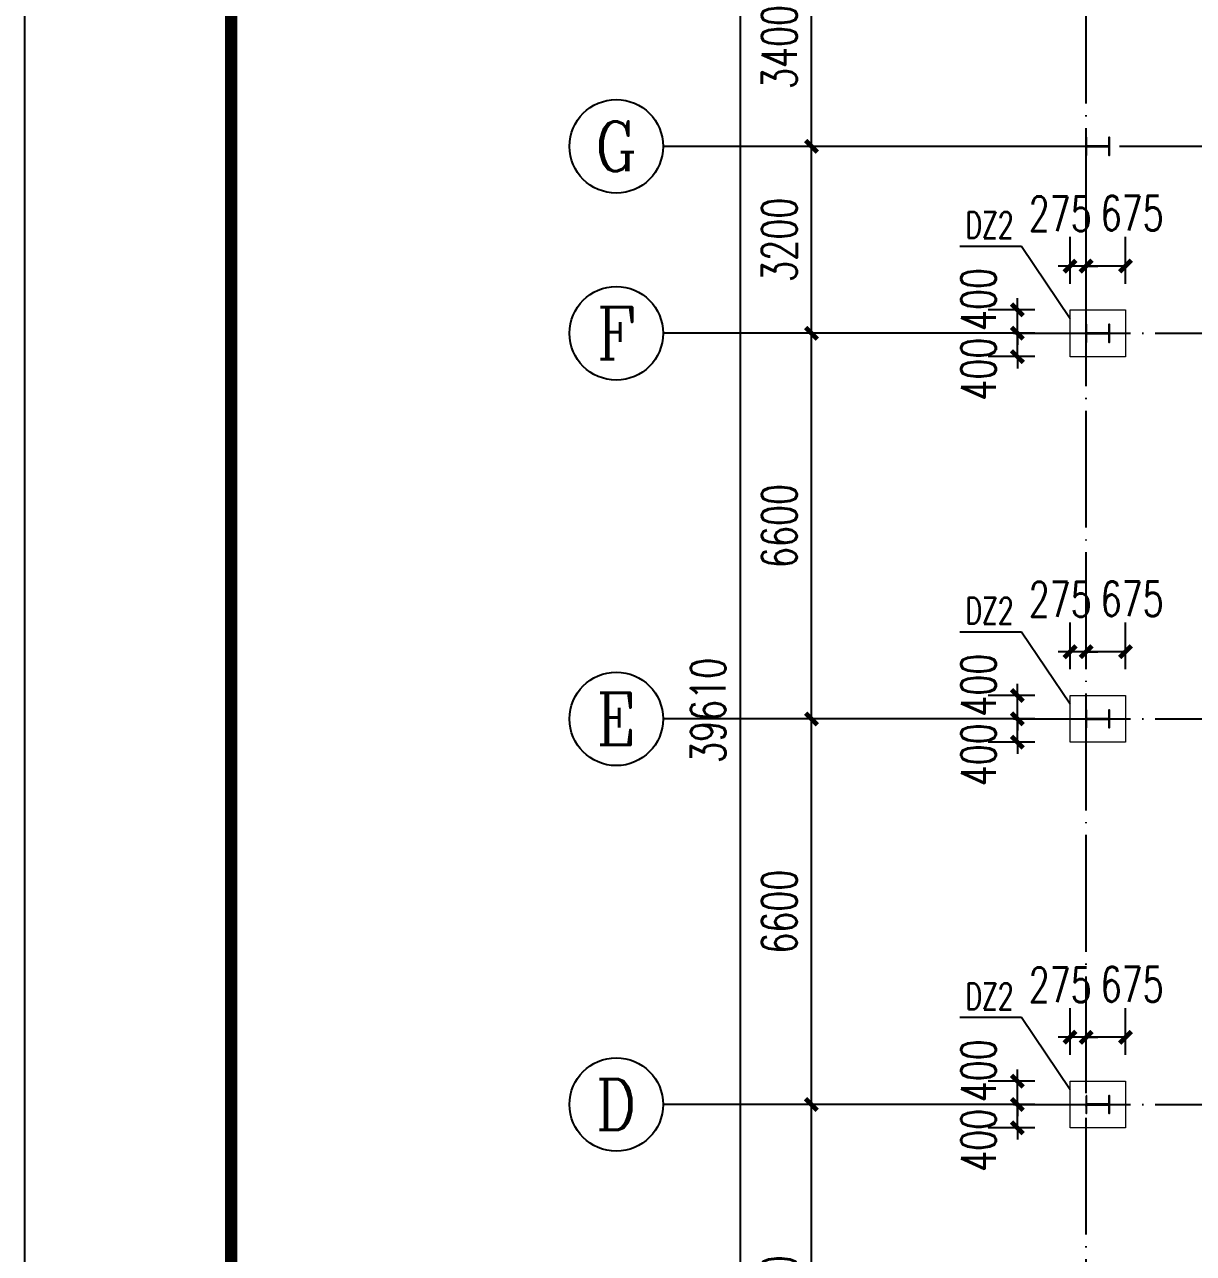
# Model space of a CAD drawing. Extents: x -89996 to 1006241, y -2176 to 440573.
# Drawn here: x 243070 to 263066, y 130594 to 151627 of the extents above; entities that cross this region are included whole.
import ezdxf
from ezdxf.enums import TextEntityAlignment as Align

# ---------------------------------------------------------------- set-up
doc = ezdxf.new("R2010")
doc.units = 0
doc.header["$LTSCALE"] = 1000
doc.header["$MEASUREMENT"] = 0
doc.linetypes.add('DOTE', pattern=[2.42, 2, -0.2, 0.02, -0.2])
for name, color, linetype in [('AXIS', 3, 'Continuous'), ('AXIS_TEXT', 7, 'Continuous'), ('DIM_LEAD', 3, 'Continuous'), ('DOTE', 1, 'DOTE'), ('GZ', 50, 'Continuous'), ('PUB_TITLE', 4, 'Continuous'), ('WALL', 9, 'Continuous'), ('YCX', 90, 'Continuous')]:
    doc.layers.add(name, color=color, linetype=linetype)
doc.layers.add('BASE_SING', color=7, linetype='Continuous', lineweight=0)
doc.styles.add('_TCH_AXIS', font='COMPLEX', dxfattribs={"bigfont": 'GBCBIG'})
doc.styles.add('_TCH_DIM_T3', font='SIMPLEX', dxfattribs={"width": 0.705882, "bigfont": 'GBCBIG'})
doc.styles.add('COMPLEX', font='COMPLEX')
doc.dimstyles.new('_TCH_ARCH&&200', dxfattribs={"dimtxt": 595, "dimasz": 200, "dimexe": 500, "dimexo": 600, "dimgap": 252.5, "dimtad": 1, "dimdec": 0, "dimzin": 0, "dimdsep": 46, "dimtxsty": '_TCH_DIM_T3', "dimblk": 'ARCHTICK', "dimcen": 0.09, "dimclrt": 7, "dimazin": 2, "dimtfac": 1, "dimtdec": 0, "dimtix": 1, "dimtmove": 2, "dimatfit": 3, "dimfxl": 0, "dimtolj": 1, "dimtzin": 0, "dimarcsym": 0})
doc.dimstyles.new('TCH-200-1', dxfattribs={"dimtxt": 595, "dimasz": 200, "dimexe": 500, "dimexo": 600, "dimgap": 252.5, "dimtad": 1, "dimdec": 0, "dimzin": 0, "dimdsep": 46, "dimtxsty": '_TCH_DIM_T3', "dimblk": 'ARCHTICK', "dimcen": 0.09, "dimclrd": 3, "dimclre": 3, "dimclrt": 7, "dimazin": 2, "dimtfac": 1, "dimtdec": 0, "dimtix": 1, "dimtmove": 2, "dimatfit": 3, "dimfxl": 0, "dimtolj": 1, "dimtzin": 0, "dimarcsym": 0})

# ---------------------------------------------------------------- blocks, each defined once
blk = doc.blocks.new('_AXISO')
blk.add_circle((0, 0), 0.5)
at = {"layer": 'AXIS_TEXT', "style": 'COMPLEX', "width": 1.041667}
blk.add_attdef('A', text='', height=0.56, dxfattribs=at).set_placement((-0.25, -0.28), (0.25, -0.28), align=Align.FIT)
blk = doc.blocks.new('_ArchTick')
at = {"color": 0, "linetype": 'ByBlock', "const_width": 0.4}
blk.add_lwpolyline([(-0.5, -0.5), (0.5, 0.5)], dxfattribs=at)
blk = doc.blocks.new('*D3033')
at = {"layer": 'AXIS', "color": 0, "lineweight": -2, "transparency": 16777216}
for p, q in [((-360, 14300), (-3718, 14300)), ((-3218, 7700), (-3218, 14300)), ((-360, 7700), (-3718, 7700))]:
    blk.add_line(p, q, dxfattribs=at)
at = {"layer": 'Defpoints', "color": 0, "transparency": 16777216}
for p in [(-3218, 14300), (240, 14300), (240, 7700)]:
    blk.add_point(p, dxfattribs=at)
at = {"layer": 'AXIS', "color": 0, "lineweight": -2, "transparency": 16777216, "xscale": 200, "yscale": 200, "zscale": 200}
for p, rotation in [((-3218, 14300), 90), ((-3218, 7700), 270)]:
    blk.add_blockref('_ArchTick', p, dxfattribs=dict(at, rotation=rotation))
at = {"layer": 'AXIS', "color": 7, "transparency": 16777216, "insert": (-3768, 11000), "char_height": 595, "attachment_point": 5, "rotation": 90, "style": '_TCH_DIM_T3'}
blk.add_mtext('\\A1;6600', dxfattribs=at)
blk = doc.blocks.new('*D3034')
at = {"layer": 'AXIS', "color": 0, "lineweight": -2, "transparency": 16777216}
for p, q in [((-360, 20900), (-3718, 20900)), ((-3218, 14300), (-3218, 20900)), ((-360, 14300), (-3718, 14300))]:
    blk.add_line(p, q, dxfattribs=at)
at = {"layer": 'Defpoints', "color": 0, "transparency": 16777216}
for p in [(-3218, 20900), (240, 20900), (240, 14300)]:
    blk.add_point(p, dxfattribs=at)
at = {"layer": 'AXIS', "color": 0, "lineweight": -2, "transparency": 16777216, "xscale": 200, "yscale": 200, "zscale": 200}
for p, rotation in [((-3218, 20900), 90), ((-3218, 14300), 270)]:
    blk.add_blockref('_ArchTick', p, dxfattribs=dict(at, rotation=rotation))
at = {"layer": 'AXIS', "color": 7, "transparency": 16777216, "insert": (-3768, 17600), "char_height": 595, "attachment_point": 5, "rotation": 90, "style": '_TCH_DIM_T3'}
blk.add_mtext('\\A1;6600', dxfattribs=at)
blk = doc.blocks.new('*D3035')
at = {"layer": 'AXIS', "color": 0, "lineweight": -2, "transparency": 16777216}
for p, q in [((-360, 27500), (-3718, 27500)), ((-3218, 20900), (-3218, 27500)), ((-360, 20900), (-3718, 20900))]:
    blk.add_line(p, q, dxfattribs=at)
at = {"layer": 'Defpoints', "color": 0, "transparency": 16777216}
for p in [(-3218, 27500), (240, 27500), (240, 20900)]:
    blk.add_point(p, dxfattribs=at)
at = {"layer": 'AXIS', "color": 0, "lineweight": -2, "transparency": 16777216, "xscale": 200, "yscale": 200, "zscale": 200}
for p, rotation in [((-3218, 27500), 90), ((-3218, 20900), 270)]:
    blk.add_blockref('_ArchTick', p, dxfattribs=dict(at, rotation=rotation))
at = {"layer": 'AXIS', "color": 7, "transparency": 16777216, "insert": (-3768, 24200), "char_height": 595, "attachment_point": 5, "rotation": 90, "style": '_TCH_DIM_T3'}
blk.add_mtext('\\A1;6600', dxfattribs=at)
blk = doc.blocks.new('*D3036')
at = {"layer": 'AXIS', "color": 0, "lineweight": -2, "transparency": 16777216}
for p, q in [((-360, 30700), (-3718, 30700)), ((-3218, 27500), (-3218, 30700)), ((-360, 27500), (-3718, 27500))]:
    blk.add_line(p, q, dxfattribs=at)
at = {"layer": 'Defpoints', "color": 0, "transparency": 16777216}
for p in [(-3218, 30700), (240, 30700), (240, 27500)]:
    blk.add_point(p, dxfattribs=at)
at = {"layer": 'AXIS', "color": 0, "lineweight": -2, "transparency": 16777216, "xscale": 200, "yscale": 200, "zscale": 200}
for p, rotation in [((-3218, 30700), 90), ((-3218, 27500), 270)]:
    blk.add_blockref('_ArchTick', p, dxfattribs=dict(at, rotation=rotation))
at = {"layer": 'AXIS', "color": 7, "transparency": 16777216, "insert": (-3768, 29100), "char_height": 595, "attachment_point": 5, "rotation": 90, "style": '_TCH_DIM_T3'}
blk.add_mtext('\\A1;3200', dxfattribs=at)
blk = doc.blocks.new('*D3037')
at = {"layer": 'AXIS', "color": 0, "lineweight": -2, "transparency": 16777216}
for p, q in [((-360, 34100), (-3718, 34100)), ((-3218, 30700), (-3218, 34100)), ((-360, 30700), (-3718, 30700))]:
    blk.add_line(p, q, dxfattribs=at)
at = {"layer": 'Defpoints', "color": 0, "transparency": 16777216}
for p in [(-3218, 34100), (240, 34100), (240, 30700)]:
    blk.add_point(p, dxfattribs=at)
at = {"layer": 'AXIS', "color": 0, "lineweight": -2, "transparency": 16777216, "xscale": 200, "yscale": 200, "zscale": 200}
for p, rotation in [((-3218, 34100), 90), ((-3218, 30700), 270)]:
    blk.add_blockref('_ArchTick', p, dxfattribs=dict(at, rotation=rotation))
at = {"layer": 'AXIS', "color": 7, "transparency": 16777216, "insert": (-3768, 32400), "char_height": 595, "attachment_point": 5, "rotation": 90, "style": '_TCH_DIM_T3'}
blk.add_mtext('\\A1;3400', dxfattribs=at)
blk = doc.blocks.new('*D320')
at = {"layer": 'Defpoints', "color": 0, "transparency": 16777216}
for p in [(261230, 159693), (255313, 120083), (261230, 120083)]:
    blk.add_point(p, dxfattribs=at)
at = {"layer": 'WALL', "color": 3, "lineweight": -2, "transparency": 16777216}
for p, q in [((260630, 159693), (254813, 159693)), ((255313, 159693), (255313, 120083)), ((260630, 120083), (254813, 120083))]:
    blk.add_line(p, q, dxfattribs=at)
at = {"layer": 'WALL', "color": 3, "lineweight": -2, "transparency": 16777216, "xscale": 200, "yscale": 200, "zscale": 200}
for p, rotation in [((255313, 159693), 90), ((255313, 120083), 270)]:
    blk.add_blockref('_ArchTick', p, dxfattribs=dict(at, rotation=rotation))
at = {"layer": 'WALL', "color": 7, "transparency": 16777216, "insert": (254763, 139888), "char_height": 595, "attachment_point": 5, "rotation": 90, "style": '_TCH_DIM_T3'}
blk.add_mtext('\\A1;39610', dxfattribs=at)
blk = doc.blocks.new('*D2094')
at = {"layer": 'Defpoints', "color": 0, "transparency": 16777216}
for p in [(261230, 140893), (261230, 139992), (261905, 139992)]:
    blk.add_point(p, dxfattribs=at)
at = {"layer": 'WALL', "color": 3, "lineweight": -2, "transparency": 16777216}
for p, q in [((261230, 140592), (261230, 141393)), ((261905, 140592), (261905, 141393)), ((261905, 140893), (261230, 140893))]:
    blk.add_line(p, q, dxfattribs=at)
at = {"layer": 'WALL', "color": 3, "lineweight": -2, "transparency": 16777216, "xscale": 200, "yscale": 200, "zscale": 200, "rotation": 180}
blk.add_blockref('_ArchTick', (261230, 140893), dxfattribs=at)
at = {"layer": 'WALL', "color": 3, "lineweight": -2, "transparency": 16777216, "xscale": 200, "yscale": 200, "zscale": 200}
blk.add_blockref('_ArchTick', (261905, 140893), dxfattribs=at)
at = {"layer": 'WALL', "color": 7, "transparency": 16777216, "insert": (262018, 141799), "char_height": 595, "attachment_point": 5, "style": '_TCH_DIM_T3'}
blk.add_mtext('\\A1;675', dxfattribs=at)
blk = doc.blocks.new('*D2095')
at = {"layer": 'Defpoints', "color": 0, "transparency": 16777216}
for p in [(260955, 140893), (260955, 139992), (261230, 139992)]:
    blk.add_point(p, dxfattribs=at)
at = {"layer": 'WALL', "color": 3, "lineweight": -2, "transparency": 16777216}
for p, q in [((260955, 140592), (260955, 141393)), ((261230, 140592), (261230, 141393)), ((260955, 140893), (260755, 140893)), ((261230, 140893), (260955, 140893)), ((261230, 140893), (261430, 140893))]:
    blk.add_line(p, q, dxfattribs=at)
at = {"layer": 'WALL', "color": 3, "lineweight": -2, "transparency": 16777216, "xscale": 200, "yscale": 200, "zscale": 200}
blk.add_blockref('_ArchTick', (260955, 140893), dxfattribs=at)
at = {"layer": 'WALL', "color": 3, "lineweight": -2, "transparency": 16777216, "xscale": 200, "yscale": 200, "zscale": 200, "rotation": 180}
blk.add_blockref('_ArchTick', (261230, 140893), dxfattribs=at)
at = {"layer": 'WALL', "color": 7, "transparency": 16777216, "insert": (260788, 141789), "char_height": 595, "attachment_point": 5, "style": '_TCH_DIM_T3'}
blk.add_mtext('\\A1;275', dxfattribs=at)
blk = doc.blocks.new('*D2096')
at = {"layer": 'Defpoints', "color": 0, "transparency": 16777216}
for p in [(260054, 140143), (260955, 140143), (260955, 139743)]:
    blk.add_point(p, dxfattribs=at)
at = {"layer": 'WALL', "color": 3, "lineweight": -2, "transparency": 16777216}
for p, q in [((260054, 140143), (260054, 140343)), ((260355, 140143), (259554, 140143)), ((260054, 139743), (260054, 140143)), ((260355, 139743), (259554, 139743)), ((260054, 139743), (260054, 139543))]:
    blk.add_line(p, q, dxfattribs=at)
at = {"layer": 'WALL', "color": 3, "lineweight": -2, "transparency": 16777216, "xscale": 200, "yscale": 200, "zscale": 200}
for p, rotation in [((260054, 140143), 270), ((260054, 139743), 90)]:
    blk.add_blockref('_ArchTick', p, dxfattribs=dict(at, rotation=rotation))
at = {"layer": 'WALL', "color": 7, "transparency": 16777216, "insert": (259391, 140320), "char_height": 595, "attachment_point": 5, "rotation": 90, "style": '_TCH_DIM_T3'}
blk.add_mtext('\\A1;400', dxfattribs=at)
blk = doc.blocks.new('*D2097')
at = {"layer": 'Defpoints', "color": 0, "transparency": 16777216}
for p in [(260054, 139743), (260955, 139743), (260955, 139343)]:
    blk.add_point(p, dxfattribs=at)
at = {"layer": 'WALL', "color": 3, "lineweight": -2, "transparency": 16777216}
for p, q in [((260054, 139743), (260054, 139943)), ((260355, 139743), (259554, 139743)), ((260054, 139343), (260054, 139743)), ((260355, 139343), (259554, 139343)), ((260054, 139343), (260054, 139143))]:
    blk.add_line(p, q, dxfattribs=at)
at = {"layer": 'WALL', "color": 3, "lineweight": -2, "transparency": 16777216, "xscale": 200, "yscale": 200, "zscale": 200}
for p, rotation in [((260054, 139743), 270), ((260054, 139343), 90)]:
    blk.add_blockref('_ArchTick', p, dxfattribs=dict(at, rotation=rotation))
at = {"layer": 'WALL', "color": 7, "transparency": 16777216, "insert": (259391, 139129), "char_height": 595, "attachment_point": 5, "rotation": 90, "style": '_TCH_DIM_T3'}
blk.add_mtext('\\A1;400', dxfattribs=at)
blk = doc.blocks.new('*D2106')
at = {"layer": 'Defpoints', "color": 0, "transparency": 16777216}
for p in [(261230, 147493), (261230, 146592), (261905, 146592)]:
    blk.add_point(p, dxfattribs=at)
at = {"layer": 'WALL', "color": 3, "lineweight": -2, "transparency": 16777216}
for p, q in [((261230, 147192), (261230, 147993)), ((261905, 147192), (261905, 147993)), ((261905, 147493), (261230, 147493))]:
    blk.add_line(p, q, dxfattribs=at)
at = {"layer": 'WALL', "color": 3, "lineweight": -2, "transparency": 16777216, "xscale": 200, "yscale": 200, "zscale": 200, "rotation": 180}
blk.add_blockref('_ArchTick', (261230, 147493), dxfattribs=at)
at = {"layer": 'WALL', "color": 3, "lineweight": -2, "transparency": 16777216, "xscale": 200, "yscale": 200, "zscale": 200}
blk.add_blockref('_ArchTick', (261905, 147493), dxfattribs=at)
at = {"layer": 'WALL', "color": 7, "transparency": 16777216, "insert": (262018, 148399), "char_height": 595, "attachment_point": 5, "style": '_TCH_DIM_T3'}
blk.add_mtext('\\A1;675', dxfattribs=at)
blk = doc.blocks.new('*D2107')
at = {"layer": 'Defpoints', "color": 0, "transparency": 16777216}
for p in [(260955, 147493), (260955, 146592), (261230, 146592)]:
    blk.add_point(p, dxfattribs=at)
at = {"layer": 'WALL', "color": 3, "lineweight": -2, "transparency": 16777216}
for p, q in [((260955, 147192), (260955, 147993)), ((261230, 147192), (261230, 147993)), ((260955, 147493), (260755, 147493)), ((261230, 147493), (260955, 147493)), ((261230, 147493), (261430, 147493))]:
    blk.add_line(p, q, dxfattribs=at)
at = {"layer": 'WALL', "color": 3, "lineweight": -2, "transparency": 16777216, "xscale": 200, "yscale": 200, "zscale": 200}
blk.add_blockref('_ArchTick', (260955, 147493), dxfattribs=at)
at = {"layer": 'WALL', "color": 3, "lineweight": -2, "transparency": 16777216, "xscale": 200, "yscale": 200, "zscale": 200, "rotation": 180}
blk.add_blockref('_ArchTick', (261230, 147493), dxfattribs=at)
at = {"layer": 'WALL', "color": 7, "transparency": 16777216, "insert": (260788, 148389), "char_height": 595, "attachment_point": 5, "style": '_TCH_DIM_T3'}
blk.add_mtext('\\A1;275', dxfattribs=at)
blk = doc.blocks.new('*D2108')
at = {"layer": 'Defpoints', "color": 0, "transparency": 16777216}
for p in [(260054, 146743), (260955, 146743), (260955, 146343)]:
    blk.add_point(p, dxfattribs=at)
at = {"layer": 'WALL', "color": 3, "lineweight": -2, "transparency": 16777216}
for p, q in [((260054, 146743), (260054, 146943)), ((260355, 146743), (259554, 146743)), ((260054, 146343), (260054, 146743)), ((260355, 146343), (259554, 146343)), ((260054, 146343), (260054, 146143))]:
    blk.add_line(p, q, dxfattribs=at)
at = {"layer": 'WALL', "color": 3, "lineweight": -2, "transparency": 16777216, "xscale": 200, "yscale": 200, "zscale": 200}
for p, rotation in [((260054, 146743), 270), ((260054, 146343), 90)]:
    blk.add_blockref('_ArchTick', p, dxfattribs=dict(at, rotation=rotation))
at = {"layer": 'WALL', "color": 7, "transparency": 16777216, "insert": (259391, 146920), "char_height": 595, "attachment_point": 5, "rotation": 90, "style": '_TCH_DIM_T3'}
blk.add_mtext('\\A1;400', dxfattribs=at)
blk = doc.blocks.new('*D2109')
at = {"layer": 'Defpoints', "color": 0, "transparency": 16777216}
for p in [(260054, 146343), (260955, 146343), (260955, 145943)]:
    blk.add_point(p, dxfattribs=at)
at = {"layer": 'WALL', "color": 3, "lineweight": -2, "transparency": 16777216}
for p, q in [((260054, 146343), (260054, 146543)), ((260355, 146343), (259554, 146343)), ((260054, 145943), (260054, 146343)), ((260355, 145943), (259554, 145943)), ((260054, 145943), (260054, 145743))]:
    blk.add_line(p, q, dxfattribs=at)
at = {"layer": 'WALL', "color": 3, "lineweight": -2, "transparency": 16777216, "xscale": 200, "yscale": 200, "zscale": 200}
for p, rotation in [((260054, 146343), 270), ((260054, 145943), 90)]:
    blk.add_blockref('_ArchTick', p, dxfattribs=dict(at, rotation=rotation))
at = {"layer": 'WALL', "color": 7, "transparency": 16777216, "insert": (259391, 145729), "char_height": 595, "attachment_point": 5, "rotation": 90, "style": '_TCH_DIM_T3'}
blk.add_mtext('\\A1;400', dxfattribs=at)
blk = doc.blocks.new('*D2122')
at = {"layer": 'Defpoints', "color": 0, "transparency": 16777216}
for p in [(261230, 134293), (261230, 133392), (261905, 133392)]:
    blk.add_point(p, dxfattribs=at)
at = {"layer": 'WALL', "color": 3, "lineweight": -2, "transparency": 16777216}
for p, q in [((261230, 133992), (261230, 134793)), ((261905, 133992), (261905, 134793)), ((261905, 134293), (261230, 134293))]:
    blk.add_line(p, q, dxfattribs=at)
at = {"layer": 'WALL', "color": 3, "lineweight": -2, "transparency": 16777216, "xscale": 200, "yscale": 200, "zscale": 200, "rotation": 180}
blk.add_blockref('_ArchTick', (261230, 134293), dxfattribs=at)
at = {"layer": 'WALL', "color": 3, "lineweight": -2, "transparency": 16777216, "xscale": 200, "yscale": 200, "zscale": 200}
blk.add_blockref('_ArchTick', (261905, 134293), dxfattribs=at)
at = {"layer": 'WALL', "color": 7, "transparency": 16777216, "insert": (262018, 135199), "char_height": 595, "attachment_point": 5, "style": '_TCH_DIM_T3'}
blk.add_mtext('\\A1;675', dxfattribs=at)
blk = doc.blocks.new('*D2123')
at = {"layer": 'Defpoints', "color": 0, "transparency": 16777216}
for p in [(260955, 134293), (260955, 133392), (261230, 133392)]:
    blk.add_point(p, dxfattribs=at)
at = {"layer": 'WALL', "color": 3, "lineweight": -2, "transparency": 16777216}
for p, q in [((260955, 133992), (260955, 134793)), ((261230, 133992), (261230, 134793)), ((260955, 134293), (260755, 134293)), ((261230, 134293), (260955, 134293)), ((261230, 134293), (261430, 134293))]:
    blk.add_line(p, q, dxfattribs=at)
at = {"layer": 'WALL', "color": 3, "lineweight": -2, "transparency": 16777216, "xscale": 200, "yscale": 200, "zscale": 200}
blk.add_blockref('_ArchTick', (260955, 134293), dxfattribs=at)
at = {"layer": 'WALL', "color": 3, "lineweight": -2, "transparency": 16777216, "xscale": 200, "yscale": 200, "zscale": 200, "rotation": 180}
blk.add_blockref('_ArchTick', (261230, 134293), dxfattribs=at)
at = {"layer": 'WALL', "color": 7, "transparency": 16777216, "insert": (260788, 135189), "char_height": 595, "attachment_point": 5, "style": '_TCH_DIM_T3'}
blk.add_mtext('\\A1;275', dxfattribs=at)
blk = doc.blocks.new('*D2124')
at = {"layer": 'Defpoints', "color": 0, "transparency": 16777216}
for p in [(260054, 133543), (260955, 133543), (260955, 133143)]:
    blk.add_point(p, dxfattribs=at)
at = {"layer": 'WALL', "color": 3, "lineweight": -2, "transparency": 16777216}
for p, q in [((260054, 133543), (260054, 133743)), ((260355, 133543), (259554, 133543)), ((260054, 133143), (260054, 133543)), ((260355, 133143), (259554, 133143)), ((260054, 133143), (260054, 132943))]:
    blk.add_line(p, q, dxfattribs=at)
at = {"layer": 'WALL', "color": 3, "lineweight": -2, "transparency": 16777216, "xscale": 200, "yscale": 200, "zscale": 200}
for p, rotation in [((260054, 133543), 270), ((260054, 133143), 90)]:
    blk.add_blockref('_ArchTick', p, dxfattribs=dict(at, rotation=rotation))
at = {"layer": 'WALL', "color": 7, "transparency": 16777216, "insert": (259391, 133720), "char_height": 595, "attachment_point": 5, "rotation": 90, "style": '_TCH_DIM_T3'}
blk.add_mtext('\\A1;400', dxfattribs=at)
blk = doc.blocks.new('*D2125')
at = {"layer": 'Defpoints', "color": 0, "transparency": 16777216}
for p in [(260054, 133143), (260955, 133143), (260955, 132743)]:
    blk.add_point(p, dxfattribs=at)
at = {"layer": 'WALL', "color": 3, "lineweight": -2, "transparency": 16777216}
for p, q in [((260355, 133143), (259554, 133143)), ((260054, 133143), (260054, 133343)), ((260054, 132743), (260054, 133143)), ((260355, 132743), (259554, 132743)), ((260054, 132743), (260054, 132543))]:
    blk.add_line(p, q, dxfattribs=at)
at = {"layer": 'WALL', "color": 3, "lineweight": -2, "transparency": 16777216, "xscale": 200, "yscale": 200, "zscale": 200}
for p, rotation in [((260054, 133143), 270), ((260054, 132743), 90)]:
    blk.add_blockref('_ArchTick', p, dxfattribs=dict(at, rotation=rotation))
at = {"layer": 'WALL', "color": 7, "transparency": 16777216, "insert": (259391, 132529), "char_height": 595, "attachment_point": 5, "rotation": 90, "style": '_TCH_DIM_T3'}
blk.add_mtext('\\A1;400', dxfattribs=at)
blk = doc.blocks.new('A$C3A647AB8')
at = {"layer": 'AXIS'}
for p, q in [((240, 30700), (-5757.4, 30700)), ((240, 27500), (-5757.4, 27500)), ((240, 20900), (-5757.4, 20900)), ((240, 14300), (-5757.4, 14300))]:
    blk.add_line(p, q, dxfattribs=at)
at = {"layer": 'DOTE'}
for p, q in [((1480, -26.8), (1480, 41826.8)), ((11310.4, 30700), (240, 30700)), ((240, 27500), (91240, 27500)), ((240, 20900), (91240, 20900)), ((240, 14300), (91240, 14300))]:
    blk.add_line(p, q, dxfattribs=at)
at = {"layer": 'GZ'}
for points in [[(1480, 30850), (1480, 30550), (1490, 30550), (1490, 30693.2), (1495, 30697), (1865.3, 30697), (1870, 30693.2), (1870, 30550), (1880, 30550), (1880, 30850), (1870, 30850), (1870, 30707), (1865.5, 30703), (1495, 30703), (1490, 30707), (1490, 30850), (1480, 30850)], [(1480, 27650), (1480, 27350), (1490, 27350), (1490, 27493.2), (1495, 27497), (1865.3, 27497), (1870, 27493.2), (1870, 27350), (1880, 27350), (1880, 27650), (1870, 27650), (1870, 27507), (1865.5, 27503), (1495, 27503), (1490, 27507), (1490, 27650), (1480, 27650)], [(1480, 21050), (1480, 20750), (1490, 20750), (1490, 20893.2), (1495, 20897), (1865.3, 20897), (1870, 20893.2), (1870, 20750), (1880, 20750), (1880, 21050), (1870, 21050), (1870, 20907), (1865.5, 20903), (1495, 20903), (1490, 20907), (1490, 21050), (1480, 21050)], [(1480, 14450), (1480, 14150), (1490, 14150), (1490, 14293.2), (1495, 14297), (1865.3, 14297), (1870, 14293.2), (1870, 14150), (1880, 14150), (1880, 14450), (1870, 14450), (1870, 14307), (1865.5, 14303), (1495, 14303), (1490, 14307), (1490, 14450), (1480, 14450)]]:
    blk.add_lwpolyline(points, close=True, dxfattribs=at)
at = {"layer": 'AXIS'}
ref = blk.add_blockref('_AXISO', (-6557.4, 30700), dxfattribs=dict(at, xscale=1600, yscale=1600, zscale=1600))
ref.add_attrib('A', 'G', dxfattribs={"layer": 'AXIS_TEXT', "height": 850.4, "style": '_TCH_AXIS'}).set_placement((-6921.9, 30274.8), (-6193, 30274.8), align=Align.FIT)
ref = blk.add_blockref('_AXISO', (-6557.4, 27500), dxfattribs=dict(at, xscale=1600, yscale=1600, zscale=1600))
ref.add_attrib('A', 'F', dxfattribs={"layer": 'AXIS_TEXT', "height": 890.9, "style": '_TCH_AXIS'}).set_placement((-6896.8, 27054.6), (-6218, 27054.6), align=Align.FIT)
ref = blk.add_blockref('_AXISO', (-6557.4, 20900), dxfattribs=dict(at, xscale=1600, yscale=1600, zscale=1600))
ref.add_attrib('A', 'E', dxfattribs={"layer": 'AXIS_TEXT', "height": 890.9, "style": '_TCH_AXIS'}).set_placement((-6896.8, 20454.6), (-6218, 20454.6), align=Align.FIT)
ref = blk.add_blockref('_AXISO', (-6557.4, 14300), dxfattribs=dict(at, xscale=1600, yscale=1600, zscale=1600))
ref.add_attrib('A', 'D', dxfattribs={"layer": 'AXIS_TEXT', "height": 870.5, "style": '_TCH_AXIS'}).set_placement((-6909.8, 13864.7), (-6205.1, 13864.7), align=Align.FIT)
for p1, p2, picture, middle in [((240, 30700), (240, 34100), '*D3037', (-3768.2, 32400)), ((240, 27500), (240, 30700), '*D3036', (-3768.2, 29100)), ((240, 20900), (240, 27500), '*D3035', (-3768.2, 24200)), ((240, 14300), (240, 20900), '*D3034', (-3768.2, 17600)), ((240, 7700), (240, 14300), '*D3033', (-3768.2, 11000))]:
    dim = blk.add_aligned_dim(p1=p1, p2=p2, distance=3458.2, dimstyle='_TCH_ARCH&&200', dxfattribs=at)
    dim.commit()
    dim.dimension.update_dxf_attribs({"geometry": picture, "text_midpoint": middle})

msp = doc.modelspace()

# ---------------------------------------------------------------- linework, layer by layer
at = {"layer": 'BASE_SING'}
for points in [[(261904.77, 146742.68), (261904.77, 145942.68), (260955.03, 145942.68), (260955.03, 146742.68)], [(261904.77, 140142.68), (261904.77, 139342.68), (260955.03, 139342.68), (260955.03, 140142.68)], [(261904.77, 133542.68), (261904.77, 132742.68), (260955.03, 132742.68), (260955.03, 133542.68)]]:
    msp.add_lwpolyline(points, close=True, dxfattribs=at)
at = {"layer": 'DIM_LEAD'}
for p, q in [((260125.59, 147830.01), (259070.6, 147830.01)), ((260955.03, 146592.17), (260125.59, 147830.01)), ((260125.59, 141230.01), (259070.6, 141230.01)), ((260955.03, 139992.17), (260125.59, 141230.01)), ((260125.59, 134630.01), (259070.6, 134630.01)), ((260955.03, 133392.17), (260125.59, 134630.01))]:
    msp.add_line(p, q, dxfattribs=at)
at = {"layer": 'PUB_TITLE'}
msp.add_lwpolyline([(243069.57, 88593.71), (391669.57, 88593.71), (391669.57, 172593.71), (243069.57, 172593.71)], close=True, dxfattribs=at)
at = {"layer": 'PUB_TITLE', "const_width": 212.12}
msp.add_lwpolyline([(246604.92, 90007.85), (246604.92, 171179.57), (390255.43, 171179.57), (390255.43, 90007.85)], close=True, dxfattribs=at)

# ---------------------------------------------------------------- block references
at = {"layer": 'WALL'}
msp.add_blockref('A$C3A647AB8', (259749.65, 118842.68), dxfattribs=at)

# ---------------------------------------------------------------- texts
at = {"layer": 'YCX', "color": 6, "style": '_TCH_DIM_T3', "width": 0.705882}
for p in [(259161.53, 147969.99), (259161.53, 141369.99), (259161.53, 134769.99)]:
    msp.add_text('DZ2', height=450, dxfattribs=at).set_placement(p)

# ---------------------------------------------------------------- dimensions: what is measured, and where the dimension line sits
at = {"layer": 'WALL'}
dim = msp.add_linear_dim(base=(255313.33, 120082.68), p1=(261229.64, 159692.68), p2=(261229.64, 120082.68), angle=90, dimstyle='TCH-200-1', dxfattribs=at)
dim.commit()
dim.dimension.update_dxf_attribs({"geometry": '*D320', "text_midpoint": (254763.33, 139887.68)})
for base, p1, p2, angle, picture, middle in [((260955.03, 147492.85), (261229.64, 146592.24), (260955.03, 146592.17), 180, '*D2107', (260787.92, 148389.35)), ((261229.64, 147492.85), (261904.77, 146592.17), (261229.64, 146592.24), 180, '*D2106', (262017.77, 148399.13)), ((260054.46, 146742.68), (260955.03, 146342.68), (260955.03, 146742.68), 270, '*D2108', (259390.54, 146920.19)), ((260054.46, 146342.68), (260955.03, 145942.68), (260955.03, 146342.68), 270, '*D2109', (259390.54, 145729.09)), ((261229.64, 140892.85), (261904.77, 139992.17), (261229.64, 139992.24), 180, '*D2094', (262017.77, 141799.13)), ((260955.03, 140892.85), (261229.64, 139992.24), (260955.03, 139992.17), 180, '*D2095', (260787.92, 141789.35)), ((260054.46, 140142.68), (260955.03, 139742.68), (260955.03, 140142.68), 270, '*D2096', (259390.54, 140320.19)), ((260054.46, 139742.68), (260955.03, 139342.68), (260955.03, 139742.68), 270, '*D2097', (259390.54, 139129.09)), ((260955.03, 134292.85), (261229.64, 133392.24), (260955.03, 133392.17), 180, '*D2123', (260787.92, 135189.35)), ((261229.64, 134292.85), (261904.77, 133392.17), (261229.64, 133392.24), 180, '*D2122', (262017.77, 135199.13)), ((260054.46, 133542.68), (260955.03, 133142.68), (260955.03, 133542.68), 270, '*D2124', (259390.54, 133720.19)), ((260054.46, 133142.68), (260955.03, 132742.68), (260955.03, 133142.68), 270, '*D2125', (259390.54, 132529.09))]:
    dim = msp.add_linear_dim(base=base, p1=p1, p2=p2, angle=angle, dimstyle='TCH-200-1', dxfattribs=at)
    dim.commit()
    dim.dimension.update_dxf_attribs({"geometry": picture, "text_midpoint": middle, "dimtype": 128})

doc.saveas('drawing.dxf')
